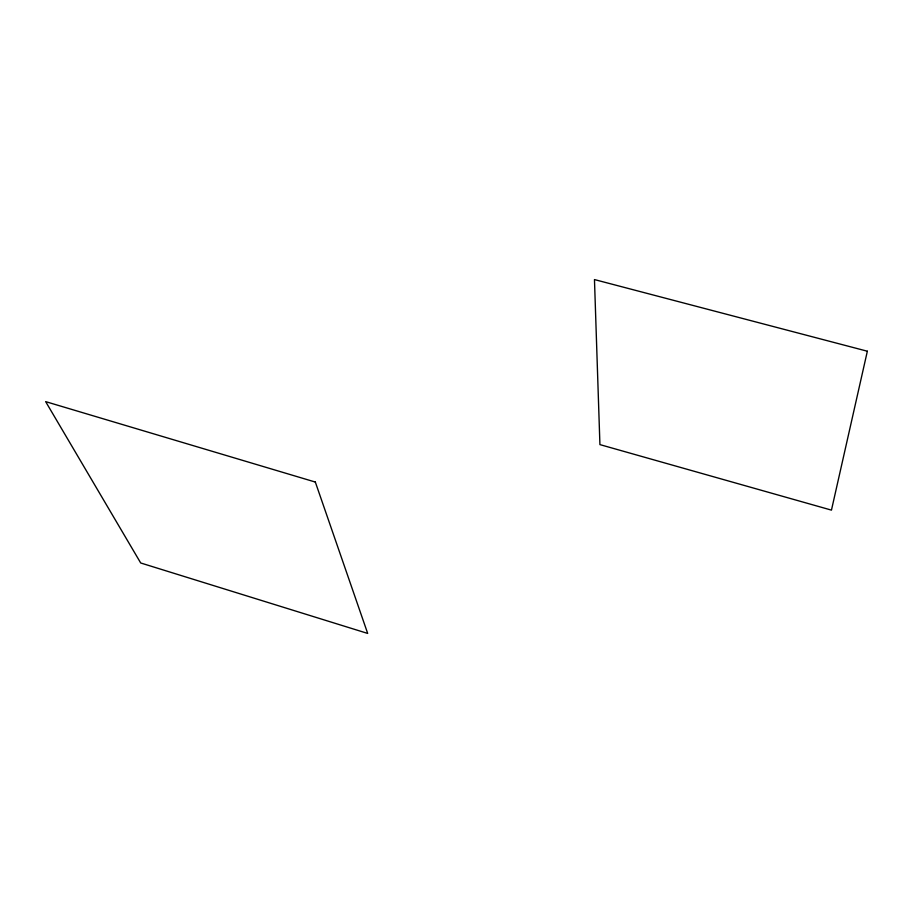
<?xml version="1.0" encoding="UTF-8"?>
<svg xmlns="http://www.w3.org/2000/svg" width="913" height="913" viewBox="0 0 913 913"><rect width="100%" height="100%" fill="white"/><g stroke="black" fill="none" stroke-linecap="round" stroke-linejoin="round"><path stroke-width="1.37" d="M867.35 351.22L831.458 510.127L599.921 444.608L594.466 279.572L867.35 351.22M315.327 482.053L45.65 401.629L140.705 562.979L367.688 633.428L315.327 482.053"/></g></svg>
